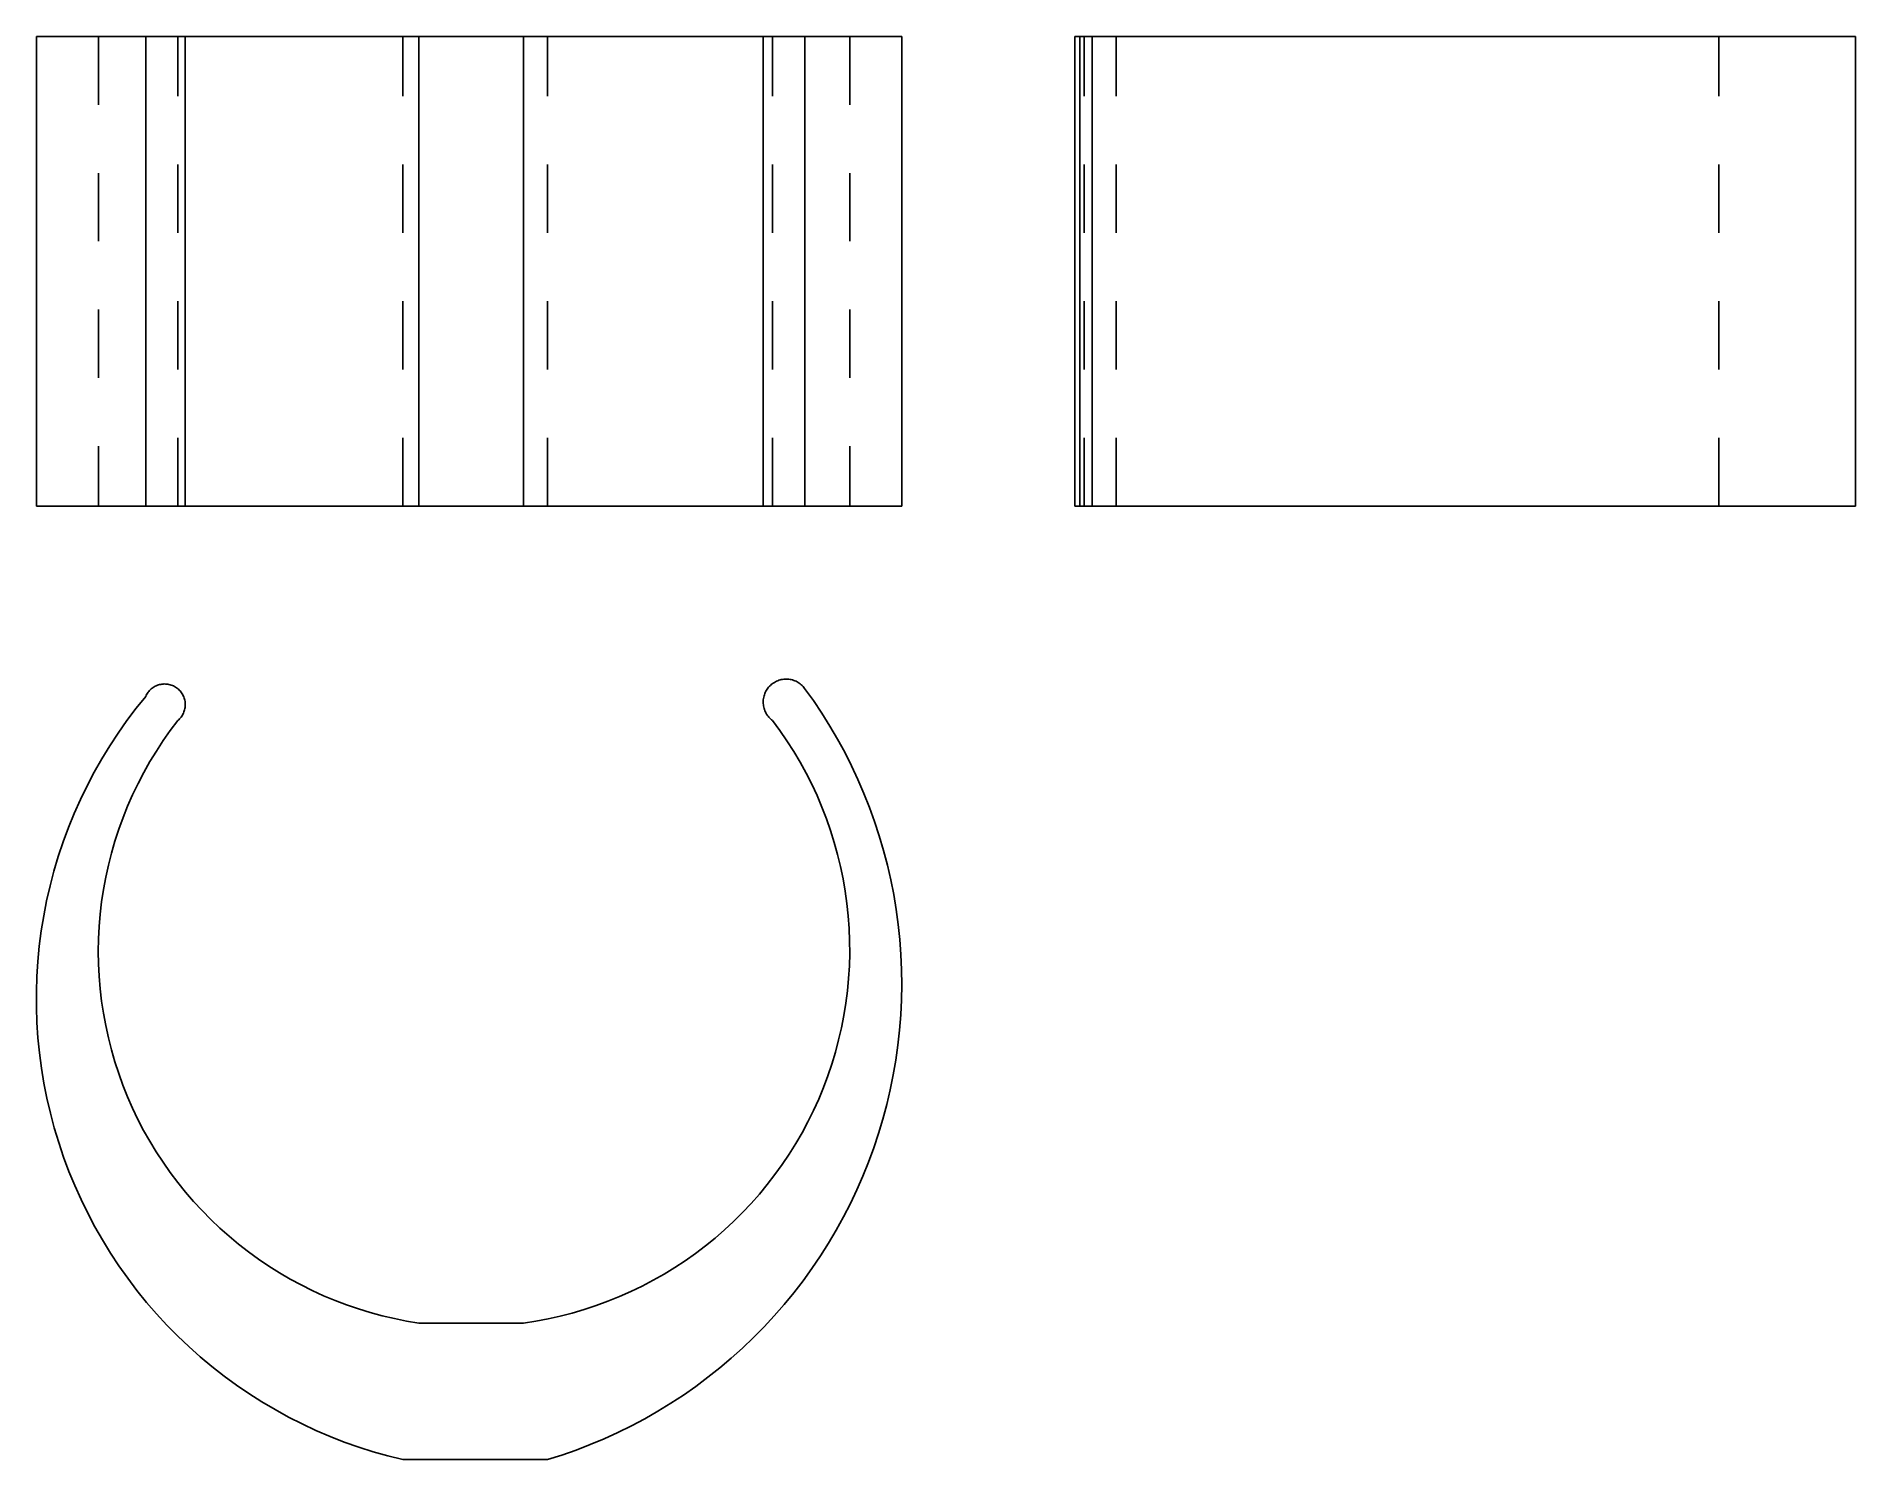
# Model space of a CAD drawing. Extents: x 0 to 2.66, y 0 to 2.08.
import ezdxf

# ---------------------------------------------------------------- set-up
doc = ezdxf.new("R2010")
doc.units = 0
doc.linetypes.add('HIDDEN', pattern=[0.063318, 0.042233, -0.021085])
for name, color, linetype in [('FRONT', 7, 'CONTINUOUS'), ('FRONT_HID', 7, 'HIDDEN'), ('LEFT', 7, 'CONTINUOUS'), ('LEFT_HID', 7, 'HIDDEN'), ('TOP', 7, 'CONTINUOUS')]:
    doc.layers.add(name, color=color, linetype=linetype)

msp = doc.modelspace()

# ---------------------------------------------------------------- linework, layer by layer
at = {"layer": 'FRONT'}
for p, q in [((0.159993, 2.083314), (0, 2.083314)), ((0, 2.083314), (0, 1.395814)), ((0.159993, 1.395814), (0.159993, 2.083314)), ((0.217919, 2.083314), (0.159993, 2.083314)), ((0.559828, 2.083314), (0.217919, 2.083314)), ((0.217919, 2.083314), (0.217919, 1.395814)), ((0.712706, 2.083314), (0.559828, 2.083314)), ((0.559828, 1.395814), (0.559828, 2.083314)), ((1.063667, 2.083314), (0.712706, 2.083314)), ((0.712706, 1.395814), (0.712706, 2.083314)), ((1.124302, 2.083314), (1.063667, 2.083314)), ((1.063667, 2.083314), (1.063667, 1.395814)), ((1.266359, 2.083314), (1.124302, 2.083314)), ((1.124302, 1.395814), (1.124302, 2.083314)), ((1.266359, 2.083314), (1.266359, 1.395814)), ((0.159993, 1.395814), (0, 1.395814)), ((0.217919, 1.395814), (0.159993, 1.395814)), ((0.559828, 1.395814), (0.217919, 1.395814)), ((0.712706, 1.395814), (0.559828, 1.395814)), ((1.063667, 1.395814), (0.712706, 1.395814)), ((1.124302, 1.395814), (1.063667, 1.395814)), ((1.266359, 1.395814), (1.124302, 1.395814))]:
    msp.add_line(p, q, dxfattribs=at)
at = {"layer": 'FRONT_HID', "linetype": 'HIDDEN'}
for p, q in [((0, 2.083314), (0.536308, 2.083314)), ((0.217919, 2.083314), (0.090703, 2.083314)), ((0.090703, 2.083314), (0.207032, 2.083314)), ((0.090703, 2.083314), (0.090703, 1.395814)), ((0.207032, 1.395814), (0.207032, 2.083314)), ((0.207032, 2.083314), (0.217919, 2.083314)), ((0.536308, 1.395814), (0.536308, 2.083314)), ((0.536308, 2.083314), (0.747986, 2.083314)), ((0.747986, 1.395814), (0.747986, 2.083314)), ((0.747986, 2.083314), (1.266359, 2.083314)), ((1.063667, 2.083314), (1.077262, 2.083314)), ((1.190275, 2.083314), (1.063667, 2.083314)), ((1.077262, 1.395814), (1.077262, 2.083314)), ((1.077262, 2.083314), (1.190275, 2.083314)), ((1.190275, 2.083314), (1.190275, 1.395814)), ((0, 1.395814), (0.536308, 1.395814)), ((0.217919, 1.395814), (0.090703, 1.395814)), ((0.090703, 1.395814), (0.207032, 1.395814)), ((0.207032, 1.395814), (0.217919, 1.395814)), ((0.536308, 1.395814), (0.747986, 1.395814)), ((0.747986, 1.395814), (1.266359, 1.395814)), ((1.063667, 1.395814), (1.077262, 1.395814)), ((1.190275, 1.395814), (1.063667, 1.395814)), ((1.077262, 1.395814), (1.190275, 1.395814))]:
    msp.add_line(p, q, dxfattribs=at)
at = {"layer": 'LEFT'}
for p, q in [((1.519631, 2.083314), (1.526823, 2.083314)), ((1.519631, 2.083314), (1.519631, 1.395814)), ((1.526823, 2.083314), (1.544986, 2.083314)), ((1.526823, 2.083314), (1.526823, 1.395814)), ((1.544986, 2.083314), (2.662173, 2.083314)), ((1.544986, 1.395814), (1.544986, 2.083314)), ((2.662173, 1.395814), (2.662173, 2.083314)), ((1.519631, 1.395814), (1.526823, 1.395814)), ((1.526823, 1.395814), (1.544986, 1.395814)), ((1.544986, 1.395814), (2.662173, 1.395814))]:
    msp.add_line(p, q, dxfattribs=at)
at = {"layer": 'LEFT_HID', "linetype": 'HIDDEN'}
for p, q in [((1.533226, 2.083314), (1.519631, 2.083314)), ((1.526823, 2.083314), (1.580265, 2.083314)), ((1.580265, 2.083314), (1.526823, 2.083314)), ((2.662173, 2.083314), (1.533226, 2.083314)), ((1.533226, 1.395814), (1.533226, 2.083314)), ((1.580265, 1.395814), (1.580265, 2.083314)), ((1.580265, 2.083314), (2.462256, 2.083314)), ((2.462256, 2.083314), (1.580265, 2.083314)), ((1.580265, 1.395814), (1.580265, 2.083314)), ((2.462256, 1.395814), (2.462256, 2.083314)), ((2.462256, 1.395814), (2.462256, 2.083314)), ((1.533226, 1.395814), (1.519631, 1.395814)), ((1.526823, 1.395814), (1.580265, 1.395814)), ((1.580265, 1.395814), (1.526823, 1.395814)), ((2.662173, 1.395814), (1.533226, 1.395814)), ((1.580265, 1.395814), (2.462256, 1.395814)), ((2.462256, 1.395814), (1.580265, 1.395814))]:
    msp.add_line(p, q, dxfattribs=at)
at = {"layer": 'TOP'}
for p, q in [((0.160654, 1.118754), (0.159919, 1.117188)), ((0.161478, 1.120275), (0.160654, 1.118754)), ((0.162387, 1.121747), (0.161478, 1.120275)), ((0.16338, 1.123165), (0.162387, 1.121747)), ((0.164452, 1.124523), (0.16338, 1.123165)), ((0.165599, 1.125818), (0.164452, 1.124523)), ((0.166819, 1.127045), (0.165599, 1.125818)), ((0.168108, 1.1282), (0.166819, 1.127045)), ((0.16946, 1.129279), (0.168108, 1.1282)), ((0.170872, 1.130279), (0.16946, 1.129279)), ((0.172339, 1.131197), (0.170872, 1.130279)), ((0.173855, 1.13203), (0.172339, 1.131197)), ((0.175417, 1.132774), (0.173855, 1.13203)), ((0.17702, 1.133427), (0.175417, 1.132774)), ((0.178656, 1.133988), (0.17702, 1.133427)), ((0.180323, 1.134454), (0.178656, 1.133988)), ((0.182013, 1.134824), (0.180323, 1.134454)), ((0.183722, 1.135097), (0.182013, 1.134824)), ((0.185443, 1.135272), (0.183722, 1.135097)), ((0.187172, 1.135347), (0.185443, 1.135272)), ((0.188902, 1.135324), (0.187172, 1.135347)), ((0.190628, 1.135201), (0.188902, 1.135324)), ((0.192344, 1.13498), (0.190628, 1.135201)), ((0.194044, 1.134661), (0.192344, 1.13498)), ((0.195724, 1.134246), (0.194044, 1.134661)), ((0.197377, 1.133735), (0.195724, 1.134246)), ((0.198998, 1.13313), (0.197377, 1.133735)), ((0.200582, 1.132433), (0.198998, 1.13313)), ((0.202123, 1.131647), (0.200582, 1.132433)), ((0.203617, 1.130774), (0.202123, 1.131647)), ((0.205058, 1.129816), (0.203617, 1.130774)), ((0.206443, 1.128778), (0.205058, 1.129816)), ((0.207765, 1.127662), (0.206443, 1.128778)), ((0.209022, 1.126473), (0.207765, 1.127662)), ((0.210208, 1.125213), (0.209022, 1.126473)), ((0.21132, 1.123888), (0.210208, 1.125213)), ((0.212355, 1.122501), (0.21132, 1.123888)), ((0.213309, 1.121057), (0.212355, 1.122501)), ((0.214178, 1.119561), (0.213309, 1.121057)), ((0.21496, 1.118018), (0.214178, 1.119561)), ((1.065319, 1.119551), (1.064787, 1.117796)), ((1.065947, 1.121275), (1.065319, 1.119551)), ((1.066667, 1.122961), (1.065947, 1.121275)), ((1.067478, 1.124606), (1.066667, 1.122961)), ((1.068377, 1.126204), (1.067478, 1.124606)), ((1.069363, 1.12775), (1.068377, 1.126204)), ((1.070431, 1.129241), (1.069363, 1.12775)), ((1.071579, 1.130671), (1.070431, 1.129241)), ((1.072803, 1.132036), (1.071579, 1.130671)), ((1.074099, 1.133333), (1.072803, 1.132036)), ((1.075465, 1.134557), (1.074099, 1.133333)), ((1.076895, 1.135705), (1.075465, 1.134557)), ((1.078386, 1.136773), (1.076895, 1.135705)), ((1.079932, 1.137758), (1.078386, 1.136773)), ((1.08153, 1.138658), (1.079932, 1.137758)), ((1.083175, 1.139469), (1.08153, 1.138658)), ((1.084861, 1.140189), (1.083175, 1.139469)), ((1.086584, 1.140816), (1.084861, 1.140189)), ((1.088339, 1.141349), (1.086584, 1.140816)), ((1.09012, 1.141784), (1.088339, 1.141349)), ((1.091923, 1.142123), (1.09012, 1.141784)), ((1.093741, 1.142362), (1.091923, 1.142123)), ((1.095569, 1.142502), (1.093741, 1.142362)), ((1.097403, 1.142542), (1.095569, 1.142502)), ((1.099235, 1.142482), (1.097403, 1.142542)), ((1.101062, 1.142322), (1.099235, 1.142482)), ((1.102878, 1.142063), (1.101062, 1.142322)), ((1.104676, 1.141705), (1.102878, 1.142063)), ((1.106453, 1.14125), (1.104676, 1.141705)), ((1.108201, 1.140698), (1.106453, 1.14125)), ((1.109918, 1.140052), (1.108201, 1.140698)), ((1.111596, 1.139314), (1.109918, 1.140052)), ((1.113232, 1.138485), (1.111596, 1.139314)), ((1.11482, 1.137568), (1.113232, 1.138485)), ((1.116356, 1.136566), (1.11482, 1.137568)), ((1.117835, 1.135482), (1.116356, 1.136566)), ((1.119252, 1.134318), (1.117835, 1.135482)), ((1.120604, 1.133079), (1.119252, 1.134318)), ((1.121887, 1.131769), (1.120604, 1.133079)), ((1.123096, 1.13039), (1.121887, 1.131769)), ((1.124228, 1.128947), (1.123096, 1.13039)), ((1.137082, 1.110953), (1.124228, 1.128947)), ((0.145886, 1.099745), (0.132425, 1.081859)), ((0.159919, 1.117188), (0.145886, 1.099745)), ((0.214489, 1.091293), (0.215237, 1.092853)), ((0.215653, 1.116432), (0.21496, 1.118018)), ((0.215237, 1.092853), (0.215895, 1.094453)), ((0.216254, 1.11481), (0.215653, 1.116432)), ((0.215895, 1.094453), (0.21646, 1.096089)), ((0.216761, 1.113155), (0.216254, 1.11481)), ((0.21646, 1.096089), (0.21693, 1.097754)), ((0.217172, 1.111475), (0.216761, 1.113155)), ((0.21693, 1.097754), (0.217304, 1.099443)), ((0.217487, 1.109773), (0.217172, 1.111475)), ((0.217304, 1.099443), (0.217581, 1.101151)), ((0.217703, 1.108057), (0.217487, 1.109773)), ((0.217581, 1.101151), (0.21776, 1.102872)), ((0.217821, 1.106331), (0.217703, 1.108057)), ((0.21776, 1.102872), (0.21784, 1.1046)), ((0.21784, 1.1046), (0.217821, 1.106331)), ((1.063634, 1.110566), (1.063594, 1.108733)), ((1.063594, 1.108733), (1.063654, 1.1069)), ((1.063774, 1.112395), (1.063634, 1.110566)), ((1.063654, 1.1069), (1.063814, 1.105073)), ((1.064013, 1.114213), (1.063774, 1.112395)), ((1.063814, 1.105073), (1.064073, 1.103258)), ((1.064351, 1.116015), (1.064013, 1.114213)), ((1.064073, 1.103258), (1.064431, 1.10146)), ((1.064787, 1.117796), (1.064351, 1.116015)), ((1.064431, 1.10146), (1.064886, 1.099683)), ((1.064886, 1.099683), (1.065437, 1.097934)), ((1.065437, 1.097934), (1.066083, 1.096218)), ((1.066083, 1.096218), (1.066822, 1.09454)), ((1.066822, 1.09454), (1.067651, 1.092904)), ((1.067651, 1.092904), (1.068568, 1.091316)), ((1.149383, 1.092576), (1.137082, 1.110953)), ((1.16112, 1.073833), (1.149383, 1.092576)), ((0.132425, 1.081859), (0.119549, 1.063546)), ((0.185527, 1.052483), (0.195999, 1.067373)), ((0.195999, 1.067373), (0.206958, 1.081908)), ((0.206958, 1.081908), (0.208256, 1.083052)), ((0.208256, 1.083052), (0.209486, 1.084269)), ((0.209486, 1.084269), (0.210644, 1.085555)), ((0.210644, 1.085555), (0.211727, 1.086904)), ((0.211727, 1.086904), (0.212731, 1.088313)), ((0.212731, 1.088313), (0.213653, 1.089778)), ((0.213653, 1.089778), (0.214489, 1.091293)), ((1.068568, 1.091316), (1.06957, 1.08978)), ((1.06957, 1.08978), (1.070654, 1.088301)), ((1.070654, 1.088301), (1.071817, 1.086884)), ((1.071817, 1.086884), (1.073056, 1.085532)), ((1.073056, 1.085532), (1.074367, 1.084249)), ((1.074367, 1.084249), (1.075746, 1.08304)), ((1.075746, 1.08304), (1.077188, 1.081908)), ((1.077188, 1.081908), (1.088031, 1.06718)), ((1.088031, 1.06718), (1.09838, 1.052101)), ((1.172282, 1.054743), (1.16112, 1.073833)), ((0.107271, 1.044827), (0.095606, 1.02572)), ((0.119549, 1.063546), (0.107271, 1.044827)), ((0.175554, 1.037254), (0.185527, 1.052483)), ((1.09838, 1.052101), (1.108224, 1.036688)), ((1.182859, 1.035323), (1.172282, 1.054743)), ((0.095606, 1.02572), (0.084564, 1.006246)), ((0.157146, 1.005848), (0.16609, 1.021704)), ((0.16609, 1.021704), (0.175554, 1.037254)), ((1.108224, 1.036688), (1.117552, 1.020957)), ((1.117552, 1.020957), (1.126355, 1.004926)), ((1.192841, 1.01559), (1.182859, 1.035323)), ((1.202219, 0.995563), (1.192841, 1.01559)), ((0.074157, 0.986426), (0.064397, 0.96628)), ((0.084564, 1.006246), (0.074157, 0.986426)), ((0.140858, 0.973293), (0.148733, 0.989706)), ((0.148733, 0.989706), (0.157146, 1.005848)), ((1.126355, 1.004926), (1.134622, 0.988612)), ((1.134622, 0.988612), (1.142344, 0.972034)), ((1.210984, 0.97526), (1.202219, 0.995563)), ((0.064397, 0.96628), (0.055293, 0.945828)), ((0.133531, 0.956629), (0.140858, 0.973293)), ((1.142344, 0.972034), (1.149513, 0.955209)), ((1.219128, 0.9547), (1.210984, 0.97526)), ((0.055293, 0.945828), (0.046855, 0.925093)), ((0.120552, 0.922619), (0.12676, 0.939732)), ((0.12676, 0.939732), (0.133531, 0.956629)), ((1.149513, 0.955209), (1.156121, 0.938156)), ((1.156121, 0.938156), (1.162161, 0.920894)), ((1.226644, 0.933903), (1.219128, 0.9547)), ((1.233524, 0.912886), (1.226644, 0.933903)), ((0.046855, 0.925093), (0.039092, 0.904096)), ((0.109852, 0.887825), (0.114914, 0.90531)), ((0.114914, 0.90531), (0.120552, 0.922619)), ((1.162161, 0.920894), (1.167626, 0.90344)), ((1.239763, 0.891671), (1.233524, 0.912886)), ((0.032012, 0.882859), (0.025622, 0.861404)), ((0.039092, 0.904096), (0.032012, 0.882859)), ((0.105372, 0.870181), (0.109852, 0.887825)), ((1.167626, 0.90344), (1.17251, 0.885816)), ((1.17251, 0.885816), (1.176808, 0.86804)), ((1.245354, 0.870275), (1.239763, 0.891671)), ((0.025622, 0.861404), (0.019929, 0.839753)), ((0.098175, 0.834497), (0.101478, 0.852398)), ((0.101478, 0.852398), (0.105372, 0.870181)), ((1.176808, 0.86804), (1.180515, 0.850131)), ((1.250292, 0.84872), (1.245354, 0.870275)), ((0.019929, 0.839753), (0.014939, 0.81793)), ((0.095467, 0.816495), (0.098175, 0.834497)), ((1.180515, 0.850131), (1.183627, 0.832109)), ((1.183627, 0.832109), (1.186141, 0.813994)), ((1.254574, 0.827024), (1.250292, 0.84872)), ((1.258194, 0.805208), (1.254574, 0.827024)), ((0.014939, 0.81793), (0.010657, 0.795957)), ((0.093357, 0.798414), (0.095467, 0.816495)), ((1.186141, 0.813994), (1.188054, 0.795805)), ((1.26115, 0.783293), (1.258194, 0.805208)), ((0.007088, 0.773858), (0.004235, 0.751654)), ((0.010657, 0.795957), (0.007088, 0.773858)), ((0.090936, 0.762092), (0.091846, 0.780274)), ((0.091846, 0.780274), (0.093357, 0.798414)), ((1.188054, 0.795805), (1.189363, 0.777564)), ((1.189363, 0.777564), (1.190068, 0.759288)), ((1.263438, 0.761298), (1.26115, 0.783293)), ((0.004235, 0.751654), (0.002101, 0.72937)), ((0.090629, 0.743891), (0.090936, 0.762092)), ((1.190068, 0.759288), (1.190167, 0.741)), ((1.265058, 0.739243), (1.263438, 0.761298)), ((0.002101, 0.72937), (0.000689, 0.707028)), ((0.090925, 0.72569), (0.090629, 0.743891)), ((0.091823, 0.707508), (0.090925, 0.72569)), ((1.189661, 0.722718), (1.188549, 0.704464)), ((1.190167, 0.741), (1.189661, 0.722718)), ((1.266006, 0.717149), (1.265058, 0.739243)), ((0.000689, 0.707028), (0, 0.684652)), ((0.093323, 0.689367), (0.091823, 0.707508)), ((1.188549, 0.704464), (1.186834, 0.686256)), ((1.265887, 0.672927), (1.266283, 0.695037)), ((1.266283, 0.695037), (1.266006, 0.717149)), ((0, 0.684652), (0.000035, 0.662266)), ((0.095422, 0.671284), (0.093323, 0.689367)), ((0.098119, 0.653281), (0.095422, 0.671284)), ((1.184517, 0.668114), (1.181601, 0.65006)), ((1.186834, 0.686256), (1.184517, 0.668114)), ((1.26482, 0.650838), (1.265887, 0.672927)), ((0.000035, 0.662266), (0.000793, 0.639893)), ((0.000793, 0.639893), (0.002275, 0.617555)), ((0.101411, 0.635378), (0.098119, 0.653281)), ((1.181601, 0.65006), (1.178088, 0.632111)), ((1.263083, 0.628793), (1.26482, 0.650838)), ((0.002275, 0.617555), (0.004477, 0.595278)), ((0.105293, 0.617593), (0.101411, 0.635378)), ((0.109763, 0.599946), (0.105293, 0.617593)), ((1.173984, 0.614289), (1.169291, 0.596613)), ((1.178088, 0.632111), (1.173984, 0.614289)), ((1.260676, 0.60681), (1.263083, 0.628793)), ((0.004477, 0.595278), (0.007399, 0.573083)), ((0.114814, 0.582457), (0.109763, 0.599946)), ((1.169291, 0.596613), (1.164016, 0.579102)), ((1.257603, 0.584911), (1.260676, 0.60681)), ((0.007399, 0.573083), (0.011037, 0.550994)), ((0.120441, 0.565145), (0.114814, 0.582457)), ((0.126638, 0.548029), (0.120441, 0.565145)), ((1.158164, 0.561775), (1.151741, 0.544651)), ((1.164016, 0.579102), (1.158164, 0.561775)), ((1.249468, 0.541443), (1.253866, 0.563115)), ((1.253866, 0.563115), (1.257603, 0.584911)), ((0.011037, 0.550994), (0.015387, 0.529035)), ((0.133399, 0.531127), (0.126638, 0.548029)), ((1.151741, 0.544651), (1.144755, 0.527749)), ((1.244414, 0.519914), (1.249468, 0.541443)), ((0.015387, 0.529035), (0.020445, 0.507227)), ((0.020445, 0.507227), (0.026205, 0.485595)), ((0.140716, 0.514458), (0.133399, 0.531127)), ((0.14858, 0.498041), (0.140716, 0.514458)), ((1.137213, 0.511088), (1.129124, 0.494686)), ((1.144755, 0.527749), (1.137213, 0.511088)), ((1.238708, 0.498549), (1.244414, 0.519914)), ((0.026205, 0.485595), (0.032662, 0.46416)), ((0.156984, 0.481893), (0.14858, 0.498041)), ((0.165918, 0.466032), (0.156984, 0.481893)), ((1.129124, 0.494686), (1.120496, 0.47856)), ((1.232356, 0.477367), (1.238708, 0.498549)), ((0.032662, 0.46416), (0.039808, 0.442945)), ((0.175371, 0.450476), (0.165918, 0.466032)), ((1.111339, 0.462729), (1.101662, 0.44721)), ((1.120496, 0.47856), (1.111339, 0.462729)), ((1.217735, 0.435631), (1.225363, 0.456388)), ((1.225363, 0.456388), (1.232356, 0.477367)), ((0.039808, 0.442945), (0.047636, 0.421972)), ((0.185335, 0.435241), (0.175371, 0.450476)), ((0.195798, 0.420345), (0.185335, 0.435241)), ((1.091478, 0.432019), (1.080796, 0.417175)), ((1.101662, 0.44721), (1.091478, 0.432019)), ((1.209481, 0.415115), (1.217735, 0.435631)), ((0.047636, 0.421972), (0.056138, 0.401263)), ((0.056138, 0.401263), (0.065305, 0.38084)), ((0.206748, 0.405803), (0.195798, 0.420345)), ((0.218174, 0.391631), (0.206748, 0.405803)), ((1.069628, 0.402692), (1.057987, 0.388586)), ((1.080796, 0.417175), (1.069628, 0.402692)), ((1.200607, 0.39486), (1.209481, 0.415115)), ((0.065305, 0.38084), (0.075128, 0.360724)), ((0.230063, 0.377846), (0.218174, 0.391631)), ((0.242401, 0.364461), (0.230063, 0.377846)), ((1.045885, 0.374874), (1.033336, 0.36157)), ((1.057987, 0.388586), (1.045885, 0.374874)), ((1.181034, 0.355204), (1.191122, 0.374883)), ((1.191122, 0.374883), (1.200607, 0.39486)), ((0.075128, 0.360724), (0.085596, 0.340936)), ((0.255176, 0.351493), (0.242401, 0.364461)), ((0.268373, 0.338955), (0.255176, 0.351493)), ((1.020353, 0.348689), (1.006951, 0.336245)), ((1.033336, 0.36157), (1.020353, 0.348689)), ((1.170353, 0.335841), (1.181034, 0.355204)), ((0.085596, 0.340936), (0.096698, 0.321496)), ((0.096698, 0.321496), (0.108423, 0.302426)), ((0.281978, 0.32686), (0.268373, 0.338955)), ((0.295976, 0.315223), (0.281978, 0.32686)), ((0.993145, 0.324251), (0.978948, 0.312721)), ((1.006951, 0.336245), (0.993145, 0.324251)), ((1.159089, 0.316811), (1.170353, 0.335841)), ((0.108423, 0.302426), (0.120759, 0.283745)), ((0.310352, 0.304055), (0.295976, 0.315223)), ((0.32509, 0.29337), (0.310352, 0.304055)), ((0.340173, 0.283178), (0.32509, 0.29337)), ((0.964378, 0.301667), (0.94945, 0.291102)), ((0.978948, 0.312721), (0.964378, 0.301667)), ((1.134852, 0.279821), (1.147251, 0.298132)), ((1.147251, 0.298132), (1.159089, 0.316811)), ((0.120759, 0.283745), (0.133691, 0.265473)), ((0.355585, 0.273491), (0.340173, 0.283178)), ((0.37131, 0.26432), (0.355585, 0.273491)), ((0.918586, 0.271483), (0.902683, 0.26245)), ((0.93418, 0.281037), (0.918586, 0.271483)), ((0.94945, 0.291102), (0.93418, 0.281037)), ((1.121902, 0.261895), (1.134852, 0.279821)), ((0.133691, 0.265473), (0.147208, 0.247628)), ((0.147208, 0.247628), (0.161295, 0.230229)), ((0.38733, 0.255674), (0.37131, 0.26432)), ((0.403627, 0.247564), (0.38733, 0.255674)), ((0.420184, 0.239998), (0.403627, 0.247564)), ((0.436982, 0.232984), (0.420184, 0.239998)), ((0.870025, 0.245988), (0.853305, 0.238578)), ((0.88649, 0.253949), (0.870025, 0.245988)), ((0.902683, 0.26245), (0.88649, 0.253949)), ((1.094398, 0.227266), (1.108413, 0.244372)), ((1.108413, 0.244372), (1.121902, 0.261895)), ((0.161295, 0.230229), (0.175937, 0.213295)), ((0.175937, 0.213295), (0.191118, 0.196843)), ((0.454003, 0.22653), (0.436982, 0.232984)), ((0.471229, 0.220643), (0.454003, 0.22653)), ((0.48864, 0.215329), (0.471229, 0.220643)), ((0.506217, 0.210595), (0.48864, 0.215329)), ((0.784251, 0.214583), (0.766538, 0.210029)), ((0.801803, 0.21972), (0.784251, 0.214583)), ((0.819176, 0.225436), (0.801803, 0.21972)), ((0.836349, 0.231724), (0.819176, 0.225436)), ((0.853305, 0.238578), (0.836349, 0.231724)), ((1.07987, 0.210593), (1.094398, 0.227266)), ((0.191118, 0.196843), (0.206824, 0.180891)), ((0.523942, 0.206446), (0.506217, 0.210595)), ((0.541794, 0.202885), (0.523942, 0.206446)), ((0.559754, 0.199918), (0.541794, 0.202885)), ((0.712632, 0.199918), (0.559754, 0.199918)), ((0.730709, 0.202692), (0.712632, 0.199918)), ((0.748685, 0.206064), (0.730709, 0.202692)), ((0.766538, 0.210029), (0.748685, 0.206064)), ((1.049328, 0.178611), (1.064842, 0.19437)), ((1.064842, 0.19437), (1.07987, 0.210593)), ((0.206824, 0.180891), (0.223037, 0.165454)), ((0.223037, 0.165454), (0.239741, 0.15055)), ((1.0169, 0.148543), (1.033343, 0.163331)), ((1.033343, 0.163331), (1.049328, 0.178611)), ((0.239741, 0.15055), (0.256917, 0.136194)), ((0.256917, 0.136194), (0.274549, 0.1224)), ((0.982706, 0.120501), (1.000016, 0.134262)), ((1.000016, 0.134262), (1.0169, 0.148543)), ((0.274549, 0.1224), (0.292618, 0.109184)), ((0.292618, 0.109184), (0.311104, 0.096559)), ((0.946871, 0.094586), (0.964986, 0.107271)), ((0.964986, 0.107271), (0.982706, 0.120501)), ((0.311104, 0.096559), (0.329989, 0.084538)), ((0.329989, 0.084538), (0.349253, 0.073134)), ((0.909529, 0.070896), (0.92838, 0.082458)), ((0.92838, 0.082458), (0.946871, 0.094586)), ((0.349253, 0.073134), (0.368876, 0.062359)), ((0.368876, 0.062359), (0.388836, 0.052223)), ((0.870817, 0.049518), (0.890335, 0.059913)), ((0.890335, 0.059913), (0.909529, 0.070896)), ((0.388836, 0.052223), (0.409114, 0.042739)), ((0.409114, 0.042739), (0.429688, 0.033915)), ((0.429688, 0.033915), (0.450536, 0.02576)), ((0.810494, 0.021956), (0.830878, 0.030531)), ((0.830878, 0.030531), (0.850991, 0.039721)), ((0.850991, 0.039721), (0.870817, 0.049518)), ((0.450536, 0.02576), (0.471637, 0.018284)), ((0.471637, 0.018284), (0.492968, 0.011494)), ((0.492968, 0.011494), (0.514509, 0.005397)), ((0.514509, 0.005397), (0.536234, 0)), ((0.536234, 0), (0.747912, 0)), ((0.747912, 0), (0.768992, 0.006684)), ((0.768992, 0.006684), (0.789859, 0.014005)), ((0.789859, 0.014005), (0.810494, 0.021956))]:
    msp.add_line(p, q, dxfattribs=at)

doc.saveas('drawing.dxf')
